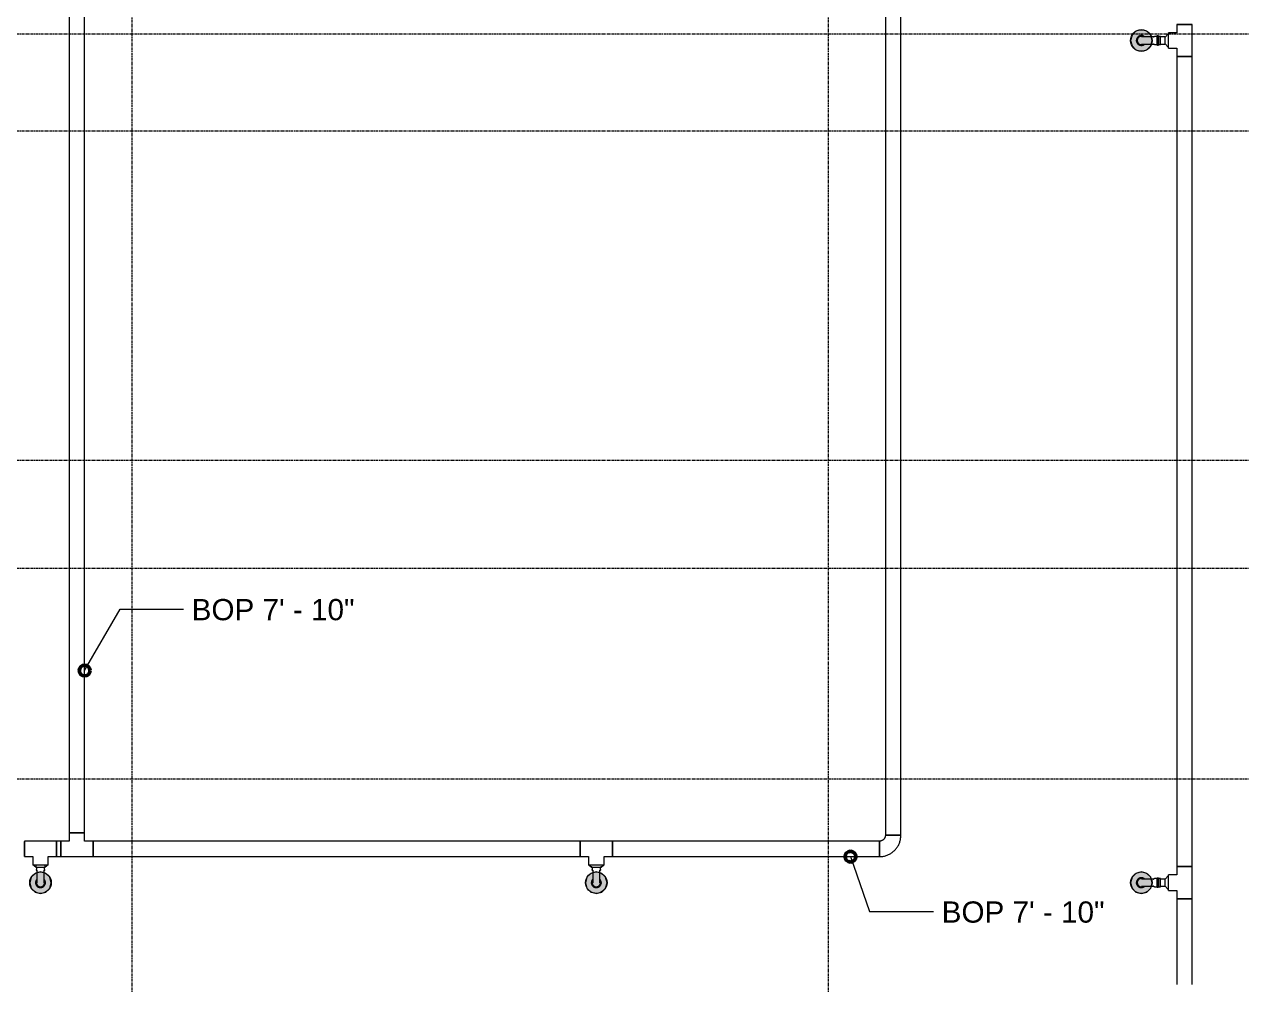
# Model space of a CAD drawing. Header units: inches. Extents: x -3679 to 241, y -496 to 1784.
# Drawn here: x -494 to -268.4, y 300.9 to 478.7 of the extents above; entities that cross this region are included whole.
import ezdxf

# ---------------------------------------------------------------- set-up
doc = ezdxf.new("R2010")
doc.units = ezdxf.units.IN
doc.header["$MEASUREMENT"] = 0
doc.linetypes.add('Grid Line', pattern=[0.875, 0.5, -0.125, 0.125, -0.125])
for name, color, linetype, lineweight in [('A-ANNO-NOTE', 250, 'Continuous', 9), ('G-ANNO-DIMS', 251, 'Continuous', 9), ('P-PIPE', 1, 'Continuous', 9), ('P-PIPE-CNTR', 1, 'Continuous', 9), ('S-GRID', 8, 'Continuous', 9)]:
    doc.layers.add(name, color=color, linetype=linetype, lineweight=lineweight)
doc.styles.add('Arial', font='arial.ttf', dxfattribs={"height": 3.934132})

# ---------------------------------------------------------------- blocks, each defined once
blk = doc.blocks.new('Elbow - Welded - Generic - Standard-1127339-SECOND LEVEL')
at = {"layer": 'P-PIPE'}
for p, q in [((-1.39, 2.52), (-1.25, 2.52)), ((-1.24, 2.52), (-1.02, 2.52)), ((-1.02, 2.52), (-0.72, 2.52)), ((-0.72, 2.52), (-0.37, 2.52)), ((-0.37, 2.52), (0.37, 2.52)), ((0.37, 2.52), (0.72, 2.52)), ((0.72, 2.52), (1.02, 2.52)), ((1.02, 2.52), (1.24, 2.52)), ((1.25, 2.52), (1.39, 2.52)), ((-2.52, 1.25), (-2.52, 1.39)), ((-2.52, 1.02), (-2.52, 1.24)), ((-2.52, 0.72), (-2.52, 1.02)), ((-2.52, 0.37), (-2.52, 0.72)), ((-2.52, -0.37), (-2.52, 0.37)), ((-2.52, -0.72), (-2.52, -0.37)), ((-2.52, -1.02), (-2.52, -0.72)), ((-2.52, -1.24), (-2.52, -1.02)), ((-2.52, -1.39), (-2.52, -1.25))]:
    blk.add_line(p, q, dxfattribs=at)
at = {"layer": 'P-PIPE', "flags": 128}
for points in [[(-2.52, -1.44), (-2.36, -1.43), (-2.2, -1.42), (-2.05, -1.41), (-1.89, -1.39), (-1.73, -1.36), (-1.58, -1.32), (-1.43, -1.28), (-1.28, -1.24), (-1.13, -1.18), (-0.98, -1.12), (-0.83, -1.06), (-0.69, -0.99), (-0.55, -0.91), (-0.42, -0.83), (-0.29, -0.75), (-0.16, -0.65), (-0.03, -0.56), (0.09, -0.45), (0.21, -0.35), (0.32, -0.24), (0.43, -0.12), (0.53, 0), (0.63, 0.12), (0.72, 0.25), (0.81, 0.38), (0.89, 0.52), (0.97, 0.65), (1.04, 0.8), (1.11, 0.94), (1.17, 1.09), (1.22, 1.23), (1.27, 1.39), (1.31, 1.54), (1.35, 1.69), (1.38, 1.85), (1.4, 2), (1.42, 2.16), (1.43, 2.32), (1.44, 2.48), (1.44, 2.52)], [(-1.44, 2.52), (-1.44, 2.48), (-1.44, 2.43), (-1.44, 2.39), (-1.45, 2.35), (-1.46, 2.3), (-1.47, 2.26), (-1.48, 2.22), (-1.49, 2.18), (-1.51, 2.14), (-1.52, 2.1), (-1.54, 2.06), (-1.56, 2.02), (-1.58, 1.98), (-1.6, 1.94), (-1.63, 1.91), (-1.65, 1.87), (-1.68, 1.84), (-1.71, 1.81), (-1.73, 1.77), (-1.77, 1.74), (-1.8, 1.71), (-1.83, 1.69), (-1.86, 1.66), (-1.9, 1.63), (-1.93, 1.61), (-1.97, 1.59), (-2.01, 1.56), (-2.05, 1.55), (-2.09, 1.53), (-2.13, 1.51), (-2.17, 1.5), (-2.21, 1.48), (-2.25, 1.47), (-2.29, 1.46), (-2.34, 1.45), (-2.38, 1.45), (-2.42, 1.44), (-2.46, 1.44), (-2.51, 1.44), (-2.52, 1.44)]]:
    blk.add_lwpolyline(points, dxfattribs=at)
blk = doc.blocks.new('Victaulic-VicPress316-Elbow 90-45deg Style P568_P571 - Standard-V2-SECOND LEVEL')
at = {"layer": 'P-PIPE'}
for p, q in [((-3203.7, 731.1), (-3203.7, 730.2)), ((-3202.39, 730.21), (-3202.39, 731.1)), ((-3203.81, 730.05), (-3203.81, 729.6)), ((-3203.05, 729.6), (-3203.81, 729.6)), ((-3203.81, 729.31), (-3203.81, 728.97)), ((-3203.05, 729.31), (-3203.81, 729.31)), ((-3203.81, 728.97), (-3203.05, 728.97)), ((-3202.28, 729.6), (-3203.05, 729.6)), ((-3202.28, 729.31), (-3203.05, 729.31)), ((-3203.05, 728.97), (-3202.28, 728.97)), ((-3202.28, 729.6), (-3202.28, 730.05)), ((-3202.28, 728.97), (-3202.28, 729.31))]:
    blk.add_line(p, q, dxfattribs=at)
at = {"layer": 'P-PIPE', "flags": 128}
for points in [[(-3203.05, 733.4), (-3203.08, 733.4), (-3203.12, 733.4), (-3203.16, 733.4), (-3203.19, 733.39), (-3203.23, 733.38), (-3203.26, 733.38), (-3203.3, 733.37), (-3203.33, 733.36), (-3203.37, 733.34), (-3203.4, 733.33), (-3203.43, 733.32), (-3203.47, 733.3), (-3203.5, 733.28), (-3203.53, 733.26), (-3203.56, 733.24), (-3203.59, 733.22), (-3203.62, 733.2), (-3203.65, 733.18), (-3203.67, 733.15), (-3203.7, 733.13), (-3203.73, 733.1), (-3203.75, 733.07), (-3203.77, 733.04), (-3203.79, 733.01), (-3203.81, 732.98), (-3203.83, 732.95), (-3203.85, 732.92), (-3203.87, 732.89), (-3203.88, 732.85), (-3203.9, 732.82), (-3203.91, 732.79), (-3203.92, 732.75), (-3203.93, 732.72), (-3203.94, 732.68), (-3203.94, 732.65), (-3203.95, 732.61), (-3203.95, 732.57), (-3203.96, 732.54), (-3203.96, 732.5), (-3203.96, 732.46), (-3203.96, 732.43), (-3203.95, 732.39), (-3203.95, 732.35), (-3203.94, 732.32), (-3203.93, 732.28), (-3203.93, 732.25), (-3203.91, 732.21), (-3203.9, 732.18), (-3203.89, 732.14), (-3203.88, 732.11), (-3203.86, 732.08), (-3203.84, 732.05), (-3203.82, 732.01), (-3203.8, 731.98), (-3203.78, 731.95), (-3203.76, 731.92), (-3203.74, 731.9), (-3203.71, 731.87)], [(-3203.05, 733.26), (-3203.08, 733.26), (-3203.11, 733.25), (-3203.14, 733.25), (-3203.17, 733.25), (-3203.2, 733.24), (-3203.23, 733.23), (-3203.26, 733.23), (-3203.29, 733.22), (-3203.32, 733.21), (-3203.34, 733.2), (-3203.37, 733.18), (-3203.4, 733.17), (-3203.43, 733.16), (-3203.45, 733.14), (-3203.48, 733.12), (-3203.5, 733.1), (-3203.53, 733.09), (-3203.55, 733.07), (-3203.57, 733.05), (-3203.6, 733.02), (-3203.62, 733), (-3203.64, 732.98), (-3203.66, 732.95), (-3203.67, 732.93), (-3203.69, 732.9), (-3203.71, 732.88), (-3203.72, 732.85), (-3203.74, 732.82), (-3203.75, 732.8), (-3203.76, 732.77), (-3203.77, 732.74), (-3203.78, 732.71), (-3203.79, 732.68), (-3203.8, 732.65), (-3203.8, 732.62), (-3203.81, 732.59), (-3203.81, 732.56), (-3203.81, 732.53), (-3203.81, 732.5), (-3203.81, 732.47), (-3203.81, 732.44), (-3203.81, 732.41), (-3203.8, 732.38), (-3203.8, 732.35), (-3203.79, 732.32), (-3203.78, 732.29), (-3203.78, 732.26), (-3203.77, 732.23), (-3203.76, 732.2), (-3203.74, 732.17), (-3203.73, 732.14), (-3203.72, 732.12), (-3203.7, 732.1)], [(-3202.39, 731.86), (-3202.37, 731.88), (-3202.34, 731.91), (-3202.32, 731.94), (-3202.3, 731.97), (-3202.28, 732), (-3202.26, 732.03), (-3202.24, 732.06), (-3202.23, 732.09), (-3202.21, 732.13), (-3202.2, 732.16), (-3202.18, 732.19), (-3202.17, 732.23), (-3202.16, 732.26), (-3202.15, 732.3), (-3202.15, 732.33), (-3202.14, 732.37), (-3202.14, 732.41), (-3202.14, 732.44), (-3202.13, 732.48), (-3202.13, 732.52), (-3202.14, 732.55), (-3202.14, 732.59), (-3202.14, 732.63), (-3202.15, 732.66), (-3202.16, 732.7), (-3202.17, 732.73), (-3202.18, 732.77), (-3202.19, 732.8), (-3202.2, 732.84), (-3202.22, 732.87), (-3202.23, 732.9), (-3202.25, 732.93), (-3202.27, 732.97), (-3202.29, 733), (-3202.31, 733.03), (-3202.33, 733.06), (-3202.35, 733.08), (-3202.38, 733.11), (-3202.4, 733.14), (-3202.43, 733.16), (-3202.46, 733.19), (-3202.49, 733.21), (-3202.51, 733.23), (-3202.55, 733.25), (-3202.58, 733.27), (-3202.61, 733.29), (-3202.64, 733.31), (-3202.67, 733.32), (-3202.71, 733.34), (-3202.74, 733.35), (-3202.78, 733.36), (-3202.81, 733.37), (-3202.85, 733.38), (-3202.88, 733.39), (-3202.92, 733.39), (-3202.95, 733.4), (-3202.99, 733.4), (-3203.03, 733.4), (-3203.05, 733.4)], [(-3202.39, 732.1), (-3202.37, 732.13), (-3202.36, 732.16), (-3202.34, 732.18), (-3202.33, 732.21), (-3202.32, 732.24), (-3202.31, 732.27), (-3202.3, 732.3), (-3202.3, 732.33), (-3202.29, 732.36), (-3202.29, 732.39), (-3202.28, 732.42), (-3202.28, 732.45), (-3202.28, 732.48), (-3202.28, 732.51), (-3202.28, 732.54), (-3202.28, 732.57), (-3202.29, 732.6), (-3202.29, 732.63), (-3202.3, 732.66), (-3202.31, 732.69), (-3202.32, 732.72), (-3202.33, 732.75), (-3202.34, 732.78), (-3202.35, 732.81), (-3202.36, 732.84), (-3202.38, 732.86), (-3202.39, 732.89), (-3202.41, 732.92), (-3202.43, 732.94), (-3202.44, 732.97), (-3202.46, 732.99), (-3202.48, 733.01), (-3202.51, 733.03), (-3202.53, 733.06), (-3202.55, 733.08), (-3202.58, 733.09), (-3202.6, 733.11), (-3202.62, 733.13), (-3202.65, 733.15), (-3202.68, 733.16), (-3202.7, 733.18), (-3202.73, 733.19), (-3202.76, 733.2), (-3202.79, 733.21), (-3202.82, 733.22), (-3202.85, 733.23), (-3202.88, 733.24), (-3202.91, 733.24), (-3202.94, 733.25), (-3202.97, 733.25), (-3203, 733.26), (-3203.03, 733.26), (-3203.05, 733.26)], [(-3203.7, 732.49), (-3203.7, 732.49), (-3203.7, 732.49), (-3203.7, 732.48), (-3203.7, 732.47), (-3203.7, 732.46), (-3203.7, 732.45), (-3203.7, 732.44), (-3203.7, 732.42), (-3203.7, 732.4), (-3203.7, 732.38), (-3203.7, 732.36), (-3203.7, 732.33), (-3203.7, 732.31), (-3203.7, 732.28), (-3203.7, 732.25), (-3203.7, 732.21), (-3203.7, 732.18), (-3203.7, 732.14), (-3203.7, 732.11), (-3203.7, 732.07), (-3203.7, 732.03), (-3203.7, 731.98), (-3203.7, 731.94), (-3203.7, 731.9), (-3203.7, 731.85), (-3203.7, 731.8), (-3203.7, 731.75), (-3203.7, 731.7), (-3203.7, 731.65), (-3203.7, 731.6), (-3203.7, 731.55), (-3203.7, 731.5), (-3203.7, 731.44), (-3203.7, 731.39), (-3203.7, 731.33), (-3203.7, 731.28), (-3203.7, 731.22), (-3203.7, 731.17), (-3203.7, 731.11), (-3203.7, 731.1)], [(-3202.39, 731.1), (-3202.39, 731.15), (-3202.39, 731.21), (-3202.39, 731.26), (-3202.39, 731.32), (-3202.39, 731.37), (-3202.39, 731.43), (-3202.39, 731.48), (-3202.39, 731.54), (-3202.39, 731.59), (-3202.39, 731.64), (-3202.39, 731.69), (-3202.39, 731.74), (-3202.39, 731.79), (-3202.39, 731.84), (-3202.39, 731.88), (-3202.39, 731.93), (-3202.39, 731.97), (-3202.39, 732.02), (-3202.39, 732.06), (-3202.39, 732.1), (-3202.39, 732.13), (-3202.39, 732.17), (-3202.39, 732.21), (-3202.39, 732.24), (-3202.39, 732.27), (-3202.39, 732.3), (-3202.39, 732.33), (-3202.39, 732.35), (-3202.39, 732.37), (-3202.39, 732.4), (-3202.39, 732.41), (-3202.39, 732.43), (-3202.39, 732.45), (-3202.39, 732.46), (-3202.39, 732.47), (-3202.39, 732.48), (-3202.39, 732.48), (-3202.39, 732.49), (-3202.39, 732.49), (-3202.39, 732.49)], [(-3203.81, 729.31), (-3203.82, 729.31), (-3203.82, 729.31), (-3203.83, 729.31), (-3203.84, 729.31), (-3203.84, 729.31), (-3203.85, 729.31), (-3203.85, 729.31), (-3203.86, 729.32), (-3203.86, 729.32), (-3203.87, 729.32), (-3203.87, 729.32), (-3203.88, 729.32), (-3203.88, 729.33), (-3203.89, 729.33), (-3203.89, 729.33), (-3203.9, 729.34), (-3203.9, 729.34), (-3203.91, 729.34), (-3203.91, 729.35), (-3203.92, 729.35), (-3203.92, 729.36), (-3203.92, 729.36), (-3203.93, 729.37), (-3203.93, 729.37), (-3203.93, 729.38), (-3203.94, 729.38), (-3203.94, 729.39), (-3203.94, 729.39), (-3203.95, 729.4), (-3203.95, 729.4), (-3203.95, 729.41), (-3203.95, 729.41), (-3203.95, 729.42), (-3203.95, 729.42), (-3203.96, 729.43), (-3203.96, 729.44), (-3203.96, 729.44), (-3203.96, 729.45), (-3203.96, 729.45), (-3203.96, 729.46), (-3203.96, 729.46), (-3203.96, 729.47), (-3203.96, 729.48), (-3203.96, 729.48), (-3203.95, 729.49), (-3203.95, 729.49), (-3203.95, 729.5), (-3203.95, 729.5), (-3203.95, 729.51), (-3203.94, 729.51), (-3203.94, 729.52), (-3203.94, 729.52), (-3203.94, 729.53), (-3203.93, 729.53), (-3203.93, 729.54), (-3203.93, 729.54), (-3203.92, 729.55), (-3203.92, 729.55), (-3203.92, 729.56), (-3203.91, 729.56), (-3203.91, 729.57), (-3203.9, 729.57), (-3203.9, 729.57), (-3203.89, 729.58), (-3203.89, 729.58), (-3203.88, 729.58), (-3203.88, 729.58), (-3203.87, 729.59), (-3203.87, 729.59), (-3203.86, 729.59), (-3203.86, 729.59), (-3203.85, 729.59), (-3203.84, 729.6), (-3203.84, 729.6), (-3203.83, 729.6), (-3203.83, 729.6), (-3203.82, 729.6), (-3203.82, 729.6), (-3203.81, 729.6)], [(-3203.81, 730.05), (-3203.81, 730.06), (-3203.81, 730.07), (-3203.81, 730.08), (-3203.81, 730.09), (-3203.81, 730.11), (-3203.8, 730.12), (-3203.8, 730.13), (-3203.8, 730.14), (-3203.8, 730.15), (-3203.79, 730.16), (-3203.79, 730.17), (-3203.78, 730.18), (-3203.78, 730.19), (-3203.77, 730.2), (-3203.76, 730.2), (-3203.76, 730.21), (-3203.75, 730.22), (-3203.74, 730.23), (-3203.74, 730.24), (-3203.73, 730.25), (-3203.72, 730.25), (-3203.71, 730.26), (-3203.71, 730.27), (-3203.7, 730.27)], [(-3203.05, 729.6), (-3203.08, 729.6), (-3203.11, 729.6), (-3203.14, 729.6), (-3203.17, 729.6), (-3203.2, 729.6), (-3203.23, 729.6), (-3203.26, 729.6), (-3203.29, 729.6), (-3203.32, 729.6), (-3203.34, 729.6), (-3203.37, 729.6), (-3203.4, 729.6), (-3203.43, 729.6), (-3203.45, 729.6), (-3203.48, 729.6), (-3203.5, 729.6), (-3203.53, 729.6), (-3203.55, 729.6), (-3203.57, 729.6), (-3203.6, 729.6), (-3203.62, 729.6), (-3203.64, 729.6), (-3203.66, 729.6), (-3203.67, 729.6), (-3203.69, 729.6), (-3203.71, 729.6), (-3203.72, 729.6), (-3203.74, 729.6), (-3203.75, 729.6), (-3203.76, 729.6), (-3203.77, 729.6), (-3203.78, 729.6), (-3203.79, 729.6), (-3203.8, 729.6), (-3203.8, 729.6), (-3203.81, 729.6), (-3203.81, 729.6), (-3203.81, 729.6), (-3203.81, 729.6), (-3203.81, 729.6)], [(-3203.81, 729.6), (-3203.81, 729.6), (-3203.81, 729.6), (-3203.81, 729.6), (-3203.8, 729.6), (-3203.8, 729.6), (-3203.79, 729.6), (-3203.78, 729.6), (-3203.77, 729.6)], [(-3203.77, 729.31), (-3203.78, 729.31), (-3203.79, 729.31), (-3203.8, 729.31), (-3203.8, 729.31), (-3203.81, 729.31), (-3203.81, 729.31), (-3203.81, 729.31), (-3203.81, 729.31), (-3203.81, 729.31)], [(-3203.81, 729.31), (-3203.81, 729.31), (-3203.81, 729.31), (-3203.81, 729.31), (-3203.8, 729.31), (-3203.8, 729.31), (-3203.79, 729.31), (-3203.78, 729.31), (-3203.77, 729.31), (-3203.76, 729.31), (-3203.75, 729.31), (-3203.74, 729.31), (-3203.73, 729.31), (-3203.71, 729.31), (-3203.7, 729.31), (-3203.68, 729.31), (-3203.66, 729.31), (-3203.64, 729.31), (-3203.62, 729.31), (-3203.6, 729.31), (-3203.58, 729.31), (-3203.56, 729.31), (-3203.53, 729.31), (-3203.51, 729.31), (-3203.49, 729.31), (-3203.46, 729.31), (-3203.43, 729.31), (-3203.41, 729.31), (-3203.38, 729.31), (-3203.35, 729.31), (-3203.32, 729.31), (-3203.29, 729.31), (-3203.27, 729.31), (-3203.24, 729.31), (-3203.21, 729.31), (-3203.18, 729.31), (-3203.15, 729.31), (-3203.12, 729.31), (-3203.08, 729.31), (-3203.05, 729.31), (-3203.05, 729.31)], [(-3202.28, 729.6), (-3202.28, 729.6), (-3202.28, 729.6), (-3202.29, 729.6), (-3202.29, 729.6), (-3202.29, 729.6), (-3202.3, 729.6), (-3202.31, 729.6), (-3202.32, 729.6), (-3202.33, 729.6), (-3202.34, 729.6), (-3202.35, 729.6), (-3202.37, 729.6), (-3202.38, 729.6), (-3202.4, 729.6), (-3202.41, 729.6), (-3202.43, 729.6), (-3202.45, 729.6), (-3202.47, 729.6), (-3202.49, 729.6), (-3202.51, 729.6), (-3202.53, 729.6), (-3202.56, 729.6), (-3202.58, 729.6), (-3202.61, 729.6), (-3202.63, 729.6), (-3202.66, 729.6), (-3202.68, 729.6), (-3202.71, 729.6), (-3202.74, 729.6), (-3202.77, 729.6), (-3202.8, 729.6), (-3202.83, 729.6), (-3202.86, 729.6), (-3202.89, 729.6), (-3202.92, 729.6), (-3202.95, 729.6), (-3202.98, 729.6), (-3203.01, 729.6), (-3203.04, 729.6), (-3203.05, 729.6)], [(-3203.05, 729.31), (-3203.02, 729.31), (-3202.98, 729.31), (-3202.95, 729.31), (-3202.92, 729.31), (-3202.89, 729.31), (-3202.86, 729.31), (-3202.83, 729.31), (-3202.8, 729.31), (-3202.78, 729.31), (-3202.75, 729.31), (-3202.72, 729.31), (-3202.69, 729.31), (-3202.67, 729.31), (-3202.64, 729.31), (-3202.61, 729.31), (-3202.59, 729.31), (-3202.56, 729.31), (-3202.54, 729.31), (-3202.52, 729.31), (-3202.5, 729.31), (-3202.48, 729.31), (-3202.46, 729.31), (-3202.44, 729.31), (-3202.42, 729.31), (-3202.4, 729.31), (-3202.39, 729.31), (-3202.37, 729.31), (-3202.36, 729.31), (-3202.34, 729.31), (-3202.33, 729.31), (-3202.32, 729.31), (-3202.31, 729.31), (-3202.3, 729.31), (-3202.3, 729.31), (-3202.29, 729.31), (-3202.29, 729.31), (-3202.28, 729.31), (-3202.28, 729.31), (-3202.28, 729.31), (-3202.28, 729.31)], [(-3202.39, 730.27), (-3202.38, 730.26), (-3202.37, 730.26), (-3202.36, 730.25), (-3202.36, 730.24), (-3202.35, 730.23), (-3202.34, 730.22), (-3202.33, 730.22), (-3202.33, 730.21), (-3202.32, 730.2), (-3202.32, 730.19), (-3202.31, 730.18), (-3202.31, 730.17), (-3202.3, 730.16), (-3202.3, 730.15), (-3202.29, 730.14), (-3202.29, 730.13), (-3202.29, 730.12), (-3202.29, 730.11), (-3202.28, 730.1), (-3202.28, 730.09), (-3202.28, 730.07), (-3202.28, 730.06), (-3202.28, 730.05), (-3202.28, 730.05)], [(-3202.32, 729.6), (-3202.31, 729.6), (-3202.3, 729.6), (-3202.3, 729.6), (-3202.29, 729.6), (-3202.29, 729.6), (-3202.28, 729.6), (-3202.28, 729.6), (-3202.28, 729.6), (-3202.28, 729.6)], [(-3202.28, 729.31), (-3202.28, 729.31), (-3202.28, 729.31), (-3202.29, 729.31), (-3202.29, 729.31), (-3202.29, 729.31), (-3202.3, 729.31), (-3202.31, 729.31), (-3202.32, 729.31)], [(-3202.28, 729.6), (-3202.27, 729.6), (-3202.27, 729.6), (-3202.26, 729.6), (-3202.26, 729.6), (-3202.25, 729.6), (-3202.24, 729.6), (-3202.24, 729.59), (-3202.23, 729.59), (-3202.23, 729.59), (-3202.22, 729.59), (-3202.22, 729.59), (-3202.21, 729.58), (-3202.21, 729.58), (-3202.2, 729.58), (-3202.2, 729.57), (-3202.19, 729.57), (-3202.19, 729.57), (-3202.18, 729.56), (-3202.18, 729.56), (-3202.18, 729.56), (-3202.17, 729.55), (-3202.17, 729.55), (-3202.16, 729.54), (-3202.16, 729.54), (-3202.16, 729.53), (-3202.15, 729.53), (-3202.15, 729.52), (-3202.15, 729.52), (-3202.15, 729.51), (-3202.14, 729.51), (-3202.14, 729.5), (-3202.14, 729.5), (-3202.14, 729.49), (-3202.14, 729.48), (-3202.14, 729.48), (-3202.14, 729.47), (-3202.13, 729.47), (-3202.13, 729.46), (-3202.13, 729.46), (-3202.13, 729.45), (-3202.13, 729.44), (-3202.13, 729.44), (-3202.14, 729.43), (-3202.14, 729.43), (-3202.14, 729.42), (-3202.14, 729.42), (-3202.14, 729.41), (-3202.14, 729.4), (-3202.14, 729.4), (-3202.15, 729.39), (-3202.15, 729.39), (-3202.15, 729.38), (-3202.16, 729.38), (-3202.16, 729.37), (-3202.16, 729.37), (-3202.17, 729.36), (-3202.17, 729.36), (-3202.17, 729.35), (-3202.18, 729.35), (-3202.18, 729.35), (-3202.19, 729.34), (-3202.19, 729.34), (-3202.19, 729.34), (-3202.2, 729.33), (-3202.2, 729.33), (-3202.21, 729.33), (-3202.21, 729.32), (-3202.22, 729.32), (-3202.23, 729.32), (-3202.23, 729.32), (-3202.24, 729.32), (-3202.24, 729.31), (-3202.25, 729.31), (-3202.25, 729.31), (-3202.26, 729.31), (-3202.26, 729.31), (-3202.27, 729.31), (-3202.28, 729.31), (-3202.28, 729.31)]]:
    blk.add_lwpolyline(points, dxfattribs=at)
blk = doc.blocks.new('Victaulic-VicPress316-Elbow 90-45deg Style P568_P571 - Standard-V6-SECOND LEVEL')
at = {"layer": 'P-PIPE'}
for p, q in [((-388.77, 322.6), (-388.77, 322.18)), ((-387.23, 322.92), (-387.22, 322.92)), ((-387.23, 322.18), (-387.23, 322.6)), ((-388.66, 322.03), (-388.66, 321.14)), ((-387.34, 321.14), (-387.34, 322.03))]:
    blk.add_line(p, q, dxfattribs=at)
at = {"layer": 'P-PIPE', "flags": 128}
for points in [[(-388.77, 322.63), (-388.77, 322.63), (-388.78, 322.63), (-388.78, 322.63), (-388.79, 322.64), (-388.8, 322.64), (-388.8, 322.64), (-388.81, 322.64), (-388.81, 322.64), (-388.82, 322.64), (-388.82, 322.64), (-388.83, 322.65), (-388.83, 322.65), (-388.84, 322.65), (-388.84, 322.66), (-388.85, 322.66), (-388.85, 322.66), (-388.86, 322.67), (-388.86, 322.67), (-388.87, 322.67), (-388.87, 322.68), (-388.87, 322.68), (-388.88, 322.69), (-388.88, 322.69), (-388.89, 322.7), (-388.89, 322.7), (-388.89, 322.71), (-388.89, 322.71), (-388.9, 322.72), (-388.9, 322.72), (-388.9, 322.73)], [(-388.78, 322.92), (-388.78, 322.92), (-388.77, 322.92)], [(-388.76, 322.92), (-388.76, 322.92), (-388.77, 322.92), (-388.77, 322.92), (-388.77, 322.92)], [(-388.77, 322.92), (-388.77, 322.92), (-388.76, 322.92), (-388.76, 322.92)], [(-388.75, 322.63), (-388.76, 322.63), (-388.76, 322.63), (-388.76, 322.63), (-388.77, 322.63), (-388.77, 322.63), (-388.77, 322.63)], [(-388.77, 322.63), (-388.77, 322.63), (-388.76, 322.63), (-388.76, 322.63), (-388.76, 322.63), (-388.75, 322.63), (-388.74, 322.63), (-388.74, 322.63), (-388.73, 322.63), (-388.72, 322.63), (-388.71, 322.63), (-388.69, 322.63), (-388.68, 322.63), (-388.67, 322.63), (-388.65, 322.63), (-388.63, 322.63), (-388.61, 322.63), (-388.6, 322.63), (-388.58, 322.63), (-388.56, 322.63), (-388.53, 322.63), (-388.51, 322.63), (-388.49, 322.63), (-388.46, 322.63), (-388.44, 322.63), (-388.41, 322.63), (-388.39, 322.63), (-388.36, 322.63), (-388.33, 322.63), (-388.31, 322.63), (-388.28, 322.63), (-388.25, 322.63), (-388.22, 322.63), (-388.19, 322.63), (-388.16, 322.63), (-388.13, 322.63), (-388.1, 322.63), (-388.07, 322.63), (-388.04, 322.63), (-388.02, 322.63)], [(-387.97, 322.63), (-387.94, 322.63), (-387.91, 322.63), (-387.88, 322.63), (-387.85, 322.63), (-387.82, 322.63), (-387.79, 322.63), (-387.76, 322.63), (-387.73, 322.63), (-387.7, 322.63), (-387.67, 322.63), (-387.65, 322.63), (-387.62, 322.63), (-387.59, 322.63), (-387.57, 322.63), (-387.54, 322.63), (-387.52, 322.63), (-387.49, 322.63), (-387.47, 322.63), (-387.45, 322.63), (-387.43, 322.63), (-387.41, 322.63), (-387.39, 322.63), (-387.37, 322.63), (-387.36, 322.63), (-387.34, 322.63), (-387.32, 322.63), (-387.31, 322.63), (-387.3, 322.63), (-387.29, 322.63), (-387.28, 322.63), (-387.27, 322.63), (-387.26, 322.63), (-387.25, 322.63), (-387.24, 322.63), (-387.24, 322.63), (-387.24, 322.63), (-387.23, 322.63), (-387.23, 322.63), (-387.23, 322.63)], [(-387.23, 322.63), (-387.23, 322.63), (-387.24, 322.63), (-387.24, 322.63), (-387.24, 322.63), (-387.25, 322.63)], [(-387.24, 322.92), (-387.24, 322.92), (-387.23, 322.92), (-387.23, 322.92), (-387.23, 322.92)], [(-387.23, 322.92), (-387.23, 322.92), (-387.24, 322.92), (-387.24, 322.92), (-387.24, 322.92)], [(-387.1, 322.72), (-387.1, 322.72), (-387.1, 322.71), (-387.11, 322.71), (-387.11, 322.7), (-387.11, 322.7), (-387.12, 322.69), (-387.12, 322.69), (-387.12, 322.68), (-387.13, 322.68), (-387.13, 322.68), (-387.14, 322.67), (-387.14, 322.67), (-387.14, 322.66), (-387.15, 322.66), (-387.15, 322.66), (-387.16, 322.65), (-387.16, 322.65), (-387.17, 322.65), (-387.17, 322.65), (-387.18, 322.64), (-387.18, 322.64), (-387.19, 322.64), (-387.2, 322.64), (-387.2, 322.64), (-387.21, 322.64), (-387.21, 322.63), (-387.22, 322.63), (-387.22, 322.63), (-387.23, 322.63), (-387.23, 322.63)], [(-388.66, 320.37), (-388.68, 320.35), (-388.7, 320.32), (-388.73, 320.3), (-388.75, 320.27), (-388.77, 320.24), (-388.79, 320.2), (-388.8, 320.17), (-388.82, 320.14), (-388.84, 320.11), (-388.85, 320.07), (-388.86, 320.04), (-388.87, 320), (-388.88, 319.97), (-388.89, 319.93), (-388.9, 319.9), (-388.9, 319.86), (-388.91, 319.83), (-388.91, 319.79), (-388.91, 319.75), (-388.91, 319.72), (-388.91, 319.68), (-388.91, 319.64), (-388.9, 319.61), (-388.9, 319.57), (-388.89, 319.54), (-388.88, 319.5), (-388.87, 319.47), (-388.86, 319.43), (-388.84, 319.4), (-388.83, 319.36), (-388.81, 319.33), (-388.8, 319.3), (-388.78, 319.27), (-388.76, 319.24), (-388.74, 319.21), (-388.72, 319.18), (-388.69, 319.15), (-388.67, 319.12), (-388.64, 319.1), (-388.62, 319.07), (-388.59, 319.05), (-388.56, 319.02), (-388.53, 319), (-388.5, 318.98), (-388.47, 318.96), (-388.44, 318.94), (-388.41, 318.93), (-388.37, 318.91), (-388.34, 318.9), (-388.31, 318.88), (-388.27, 318.87), (-388.24, 318.86), (-388.2, 318.85), (-388.16, 318.85), (-388.13, 318.84), (-388.09, 318.84), (-388.06, 318.83), (-388.02, 318.83), (-388, 318.83)], [(-388.66, 321.96), (-388.67, 321.97), (-388.67, 321.98), (-388.68, 321.98), (-388.69, 321.99), (-388.7, 322), (-388.7, 322.01), (-388.71, 322.02), (-388.72, 322.03), (-388.72, 322.04), (-388.73, 322.04), (-388.73, 322.05), (-388.74, 322.06), (-388.74, 322.07), (-388.75, 322.08), (-388.75, 322.09), (-388.76, 322.1), (-388.76, 322.12), (-388.76, 322.13), (-388.76, 322.14), (-388.76, 322.15), (-388.77, 322.16), (-388.77, 322.17), (-388.77, 322.18), (-388.77, 322.18)], [(-388.66, 321.14), (-388.66, 321.08), (-388.66, 321.02), (-388.66, 320.97), (-388.66, 320.91), (-388.66, 320.86), (-388.66, 320.8), (-388.66, 320.75), (-388.66, 320.7), (-388.66, 320.65), (-388.66, 320.59), (-388.66, 320.54), (-388.66, 320.49), (-388.66, 320.44), (-388.66, 320.4), (-388.66, 320.35), (-388.66, 320.3), (-388.66, 320.26), (-388.66, 320.22), (-388.66, 320.18), (-388.66, 320.14), (-388.66, 320.1), (-388.66, 320.06), (-388.66, 320.03), (-388.66, 319.99), (-388.66, 319.96), (-388.66, 319.93), (-388.66, 319.91), (-388.66, 319.88), (-388.66, 319.86), (-388.66, 319.84), (-388.66, 319.82), (-388.66, 319.8), (-388.66, 319.79), (-388.66, 319.77), (-388.66, 319.76), (-388.66, 319.75), (-388.66, 319.75), (-388.66, 319.74), (-388.66, 319.74), (-388.66, 319.74)], [(-388, 318.83), (-387.96, 318.83), (-387.93, 318.83), (-387.89, 318.84), (-387.85, 318.84), (-387.82, 318.85), (-387.78, 318.86), (-387.75, 318.87), (-387.71, 318.88), (-387.68, 318.89), (-387.64, 318.9), (-387.61, 318.92), (-387.58, 318.93), (-387.55, 318.95), (-387.52, 318.97), (-387.49, 318.99), (-387.46, 319.01), (-387.43, 319.03), (-387.4, 319.06), (-387.37, 319.08), (-387.35, 319.11), (-387.32, 319.13), (-387.3, 319.16), (-387.27, 319.19), (-387.25, 319.22), (-387.23, 319.25), (-387.21, 319.28), (-387.2, 319.31), (-387.18, 319.35), (-387.16, 319.38), (-387.15, 319.41), (-387.14, 319.45), (-387.13, 319.48), (-387.12, 319.52), (-387.11, 319.55), (-387.1, 319.59), (-387.1, 319.62), (-387.09, 319.66), (-387.09, 319.7), (-387.09, 319.73), (-387.09, 319.77), (-387.09, 319.81), (-387.09, 319.84), (-387.1, 319.88), (-387.1, 319.91), (-387.11, 319.95), (-387.12, 319.99), (-387.13, 320.02), (-387.14, 320.05), (-387.16, 320.09), (-387.17, 320.12), (-387.19, 320.16), (-387.2, 320.19), (-387.22, 320.22), (-387.24, 320.25), (-387.26, 320.28), (-387.28, 320.31), (-387.31, 320.34), (-387.33, 320.36)], [(-387.23, 322.18), (-387.23, 322.17), (-387.23, 322.16), (-387.24, 322.15), (-387.24, 322.14), (-387.24, 322.13), (-387.24, 322.12), (-387.24, 322.11), (-387.25, 322.1), (-387.25, 322.09), (-387.26, 322.08), (-387.26, 322.07), (-387.26, 322.06), (-387.27, 322.05), (-387.28, 322.04), (-387.28, 322.03), (-387.29, 322.02), (-387.29, 322.01), (-387.3, 322), (-387.31, 321.99), (-387.32, 321.99), (-387.32, 321.98), (-387.33, 321.97), (-387.34, 321.97), (-387.34, 321.96)], [(-387.34, 319.74), (-387.34, 319.74), (-387.34, 319.75), (-387.34, 319.75), (-387.34, 319.76), (-387.34, 319.77), (-387.34, 319.78), (-387.34, 319.8), (-387.34, 319.81), (-387.34, 319.83), (-387.34, 319.85), (-387.34, 319.88), (-387.34, 319.9), (-387.34, 319.93), (-387.34, 319.96), (-387.34, 319.99), (-387.34, 320.02), (-387.34, 320.05), (-387.34, 320.09), (-387.34, 320.13), (-387.34, 320.17), (-387.34, 320.21), (-387.34, 320.25), (-387.34, 320.29), (-387.34, 320.34), (-387.34, 320.38), (-387.34, 320.43), (-387.34, 320.48), (-387.34, 320.53), (-387.34, 320.58), (-387.34, 320.63), (-387.34, 320.68), (-387.34, 320.74), (-387.34, 320.79), (-387.34, 320.84), (-387.34, 320.9), (-387.34, 320.95), (-387.34, 321.01), (-387.34, 321.07), (-387.34, 321.12), (-387.34, 321.14)], [(-388.66, 320.13), (-388.68, 320.1), (-388.69, 320.08), (-388.7, 320.05), (-388.71, 320.02), (-388.72, 319.99), (-388.73, 319.96), (-388.74, 319.93), (-388.75, 319.9), (-388.76, 319.87), (-388.76, 319.84), (-388.76, 319.81), (-388.77, 319.78), (-388.77, 319.75), (-388.77, 319.72), (-388.76, 319.69), (-388.76, 319.66), (-388.76, 319.63), (-388.75, 319.6), (-388.75, 319.57), (-388.74, 319.54), (-388.73, 319.51), (-388.72, 319.48), (-388.71, 319.45), (-388.7, 319.42), (-388.68, 319.4), (-388.67, 319.37), (-388.65, 319.34), (-388.64, 319.32), (-388.62, 319.29), (-388.6, 319.27), (-388.58, 319.24), (-388.56, 319.22), (-388.54, 319.2), (-388.52, 319.18), (-388.49, 319.16), (-388.47, 319.14), (-388.45, 319.12), (-388.42, 319.1), (-388.4, 319.09), (-388.37, 319.07), (-388.34, 319.06), (-388.31, 319.04), (-388.29, 319.03), (-388.26, 319.02), (-388.23, 319.01), (-388.2, 319), (-388.17, 319), (-388.14, 318.99), (-388.11, 318.98), (-388.08, 318.98), (-388.05, 318.98), (-388.02, 318.98), (-388, 318.98)], [(-388, 318.98), (-387.97, 318.98), (-387.94, 318.98), (-387.91, 318.98), (-387.88, 318.99), (-387.85, 318.99), (-387.82, 319), (-387.79, 319.01), (-387.76, 319.02), (-387.73, 319.03), (-387.7, 319.04), (-387.67, 319.05), (-387.65, 319.06), (-387.62, 319.08), (-387.59, 319.09), (-387.57, 319.11), (-387.54, 319.13), (-387.52, 319.15), (-387.49, 319.17), (-387.47, 319.19), (-387.45, 319.21), (-387.43, 319.23), (-387.41, 319.25), (-387.39, 319.28), (-387.37, 319.3), (-387.36, 319.33), (-387.34, 319.35), (-387.32, 319.38), (-387.31, 319.41), (-387.3, 319.44), (-387.29, 319.47), (-387.28, 319.49), (-387.27, 319.52), (-387.26, 319.55), (-387.25, 319.58), (-387.24, 319.61), (-387.24, 319.64), (-387.24, 319.67), (-387.23, 319.7), (-387.23, 319.73), (-387.23, 319.77), (-387.24, 319.8), (-387.24, 319.83), (-387.24, 319.86), (-387.25, 319.89), (-387.25, 319.92), (-387.26, 319.95), (-387.27, 319.98), (-387.28, 320.01), (-387.29, 320.03), (-387.3, 320.06), (-387.32, 320.09), (-387.33, 320.12), (-387.34, 320.14)]]:
    blk.add_lwpolyline(points, dxfattribs=at)

msp = doc.modelspace()

# ---------------------------------------------------------------- hatches: boundary and pattern name
at = {"layer": 'A-ANNO-NOTE'}
for points in [[(-287, 473.74), (-286, 474.01), (-285.27, 474.74), (-285, 475.74), (-285.27, 476.74), (-286, 477.47), (-287, 477.74), (-288, 477.47), (-288.73, 476.74), (-289, 475.74), (-288.73, 474.74), (-288, 474.01), (-287.29, 473.82)], [(-490.99, 317.74), (-489.99, 318.01), (-489.26, 318.74), (-488.99, 319.74), (-489.26, 320.74), (-489.99, 321.47), (-490.99, 321.74), (-491.99, 321.47), (-492.72, 320.74), (-492.99, 319.74), (-492.72, 318.74), (-491.99, 318.01)], [(-388, 317.74), (-387, 318.01), (-386.27, 318.74), (-386, 319.74), (-386.27, 320.74), (-387, 321.47), (-388, 321.74), (-389, 321.47), (-389.73, 320.74), (-390, 319.74), (-389.73, 318.74), (-389, 318.01), (-388.33, 317.83)], [(-287, 317.74), (-286, 318.01), (-285.27, 318.74), (-285, 319.74), (-285.27, 320.74), (-286, 321.47), (-287, 321.74), (-288, 321.47), (-288.73, 320.74), (-289, 319.74), (-288.73, 318.74), (-288, 318.01), (-287.29, 317.82)]]:
    msp.add_hatch(color=256, dxfattribs=at).paths.add_polyline_path(points, flags=0)
h = msp.add_hatch(color=256, dxfattribs=at)
edge = h.paths.add_edge_path(flags=0)
edge.add_arc((-287, 475.74), 2, 0, 360)
h = msp.add_hatch(color=256, dxfattribs=at)
edge = h.paths.add_edge_path(flags=0)
edge.add_arc((-490.99, 319.74), 2, 0, 360)
h = msp.add_hatch(color=256, dxfattribs=at)
edge = h.paths.add_edge_path(flags=0)
edge.add_arc((-388, 319.74), 2, 0, 360)
h = msp.add_hatch(color=256, dxfattribs=at)
edge = h.paths.add_edge_path(flags=0)
edge.add_arc((-287, 319.74), 2, 0, 360)

# ---------------------------------------------------------------- linework, layer by layer
for p, q in [((-288.73, 476.74), (-289, 475.74)), ((-288, 477.47), (-288.73, 476.74)), ((-287, 477.74), (-288, 477.47)), ((-286, 477.47), (-287, 477.74)), ((-285.27, 476.74), (-286, 477.47)), ((-285, 475.74), (-285.27, 476.74)), ((-289, 475.74), (-288.73, 474.74)), ((-288.73, 474.74), (-288, 474.01)), ((-288, 474.01), (-287.29, 473.82)), ((-287.29, 473.82), (-287, 473.74)), ((-287, 473.74), (-286, 474.01)), ((-286, 474.01), (-285.27, 474.74)), ((-285.27, 474.74), (-285, 475.74)), ((-492.72, 320.74), (-492.99, 319.74)), ((-491.99, 321.47), (-492.72, 320.74)), ((-490.99, 321.74), (-491.99, 321.47)), ((-489.99, 321.47), (-490.99, 321.74)), ((-489.26, 320.74), (-489.99, 321.47)), ((-488.99, 319.74), (-489.26, 320.74)), ((-389.73, 320.74), (-390, 319.74)), ((-389, 321.47), (-389.73, 320.74)), ((-388, 321.74), (-389, 321.47)), ((-387, 321.47), (-388, 321.74)), ((-386.27, 320.74), (-387, 321.47)), ((-386, 319.74), (-386.27, 320.74)), ((-288.73, 320.74), (-289, 319.74)), ((-288, 321.47), (-288.73, 320.74)), ((-287, 321.74), (-288, 321.47)), ((-286, 321.47), (-287, 321.74)), ((-285.27, 320.74), (-286, 321.47)), ((-285, 319.74), (-285.27, 320.74)), ((-492.99, 319.74), (-492.72, 318.74)), ((-492.72, 318.74), (-491.99, 318.01)), ((-489.99, 318.01), (-489.26, 318.74)), ((-489.26, 318.74), (-488.99, 319.74)), ((-390, 319.74), (-389.73, 318.74)), ((-389.73, 318.74), (-389, 318.01)), ((-387, 318.01), (-386.27, 318.74)), ((-386.27, 318.74), (-386, 319.74)), ((-289, 319.74), (-288.73, 318.74)), ((-288.73, 318.74), (-288, 318.01)), ((-286, 318.01), (-285.27, 318.74)), ((-285.27, 318.74), (-285, 319.74)), ((-491.99, 318.01), (-490.99, 317.74)), ((-490.99, 317.74), (-489.99, 318.01)), ((-389, 318.01), (-388.33, 317.83)), ((-388.33, 317.83), (-388, 317.74)), ((-388, 317.74), (-387, 318.01)), ((-288, 318.01), (-287.29, 317.82)), ((-287.29, 317.82), (-287, 317.74)), ((-287, 317.74), (-286, 318.01))]:
    msp.add_line(p, q, dxfattribs=at)
for centre in [(-287, 475.74), (-490.99, 319.74), (-388, 319.74), (-287, 319.74)]:
    msp.add_circle(centre, 2, dxfattribs=at)
at = {"layer": 'G-ANNO-DIMS'}
for p, q in [((-482.81, 359.03), (-476.23, 370.43)), ((-476.23, 370.43), (-464.48, 370.43)), ((-340.9, 324.56), (-337.36, 314.4)), ((-337.36, 314.4), (-325.5, 314.4))]:
    msp.add_line(p, q, dxfattribs=at)
at = {"layer": 'G-ANNO-DIMS', "lineweight": 50}
for centre in [(-482.81, 359.03), (-340.9, 324.56)]:
    msp.add_circle(centre, 1, dxfattribs=at)
at = {"layer": 'P-PIPE'}
for p, q in [((-485.68, 583.66), (-485.68, 328.99)), ((-482.81, 328.99), (-482.81, 583.66)), ((-334.44, 554.18), (-334.44, 328.52)), ((-331.56, 328.52), (-331.56, 554.18)), ((-280.44, 478.73), (-280.44, 477.18)), ((-279.72, 478.73), (-280.44, 478.73)), ((-280.39, 478.73), (-280.25, 478.73)), ((-280.24, 478.73), (-280.02, 478.73)), ((-280.02, 478.73), (-279.72, 478.73)), ((-279.72, 478.73), (-279.37, 478.73)), ((-277.56, 478.73), (-279.72, 478.73)), ((-279.37, 478.73), (-278.63, 478.73)), ((-278.63, 478.73), (-278.28, 478.73)), ((-278.28, 478.73), (-277.98, 478.73)), ((-277.98, 478.73), (-277.76, 478.73)), ((-277.75, 478.73), (-277.61, 478.73)), ((-277.56, 472.75), (-277.56, 478.73)), ((-282.65, 476.4), (-283.48, 476.4)), ((-281.99, 477.06), (-282.65, 476.31)), ((-282.65, 476.4), (-282.65, 475.09)), ((-280.44, 477.18), (-281.99, 477.18)), ((-281.99, 474.31), (-281.99, 477.18)), ((-283.48, 475.09), (-282.65, 475.09)), ((-282.65, 475.18), (-281.99, 474.43)), ((-281.99, 474.31), (-280.44, 474.31)), ((-280.44, 474.31), (-280.44, 472.75)), ((-280.44, 472.75), (-280.44, 322.73)), ((-280.44, 472.75), (-279.72, 472.75)), ((-280.25, 472.75), (-280.39, 472.75)), ((-280.02, 472.75), (-280.24, 472.75)), ((-279.72, 472.75), (-280.02, 472.75)), ((-279.72, 472.75), (-277.56, 472.75)), ((-279.37, 472.75), (-279.72, 472.75)), ((-278.63, 472.75), (-279.37, 472.75)), ((-278.28, 472.75), (-278.63, 472.75)), ((-277.98, 472.75), (-278.28, 472.75)), ((-277.76, 472.75), (-277.98, 472.75)), ((-277.61, 472.75), (-277.75, 472.75)), ((-277.56, 322.73), (-277.56, 472.75)), ((-488, 327.44), (-493.98, 327.44)), ((-493.98, 327.44), (-493.98, 325.28)), ((-493.98, 327.25), (-493.98, 327.39)), ((-493.98, 327.02), (-493.98, 327.24)), ((-487.24, 327.44), (-488, 327.44)), ((-488, 325.28), (-488, 327.44)), ((-488, 327.39), (-488, 327.25)), ((-488, 327.24), (-488, 327.02)), ((-485.68, 327.44), (-487.24, 327.44)), ((-487.24, 327.44), (-487.24, 326.72)), ((-487.24, 327.25), (-487.24, 327.39)), ((-487.24, 327.02), (-487.24, 327.24)), ((-482.81, 328.99), (-485.68, 328.99)), ((-485.68, 328.99), (-485.68, 327.44)), ((-485.63, 328.99), (-485.49, 328.99)), ((-485.49, 328.99), (-485.26, 328.99)), ((-485.26, 328.99), (-484.96, 328.99)), ((-484.96, 328.99), (-484.62, 328.99)), ((-484.62, 328.99), (-483.87, 328.99)), ((-483.87, 328.99), (-483.53, 328.99)), ((-483.53, 328.99), (-483.23, 328.99)), ((-483.23, 328.99), (-483, 328.99)), ((-483, 328.99), (-482.86, 328.99)), ((-482.81, 327.44), (-482.81, 328.99)), ((-481.25, 327.44), (-482.81, 327.44)), ((-390.99, 327.44), (-481.25, 327.44)), ((-481.25, 326.72), (-481.25, 327.44)), ((-481.25, 327.39), (-481.25, 327.25)), ((-481.25, 327.24), (-481.25, 327.02)), ((-385.01, 327.44), (-390.99, 327.44)), ((-390.99, 327.44), (-390.99, 325.28)), ((-390.99, 327.25), (-390.99, 327.39)), ((-390.99, 327.02), (-390.99, 327.24)), ((-335.52, 327.44), (-385.01, 327.44)), ((-385.01, 325.28), (-385.01, 327.44)), ((-385.01, 327.39), (-385.01, 327.25)), ((-385.01, 327.24), (-385.01, 327.02)), ((-335.52, 327.44), (-335.52, 327.39)), ((-335.52, 327.39), (-335.52, 324.56)), ((-334.39, 328.52), (-334.44, 328.52)), ((-331.56, 328.52), (-334.39, 328.52)), ((-493.98, 326.72), (-493.98, 327.02)), ((-493.98, 326.37), (-493.98, 326.72)), ((-493.98, 325.63), (-493.98, 326.37)), ((-493.98, 325.28), (-493.98, 325.63)), ((-493.98, 324.98), (-493.98, 325.28)), ((-493.98, 325.28), (-493.98, 324.56)), ((-493.98, 324.76), (-493.98, 324.98)), ((-488, 327.02), (-488, 326.72)), ((-488, 326.72), (-488, 326.37)), ((-488, 326.37), (-488, 325.63)), ((-488, 325.63), (-488, 325.28)), ((-488, 325.28), (-488, 324.98)), ((-488, 324.56), (-488, 325.28)), ((-488, 324.98), (-488, 324.76)), ((-487.24, 326.72), (-487.24, 327.02)), ((-487.24, 326.37), (-487.24, 326.72)), ((-487.24, 326.72), (-487.24, 324.56)), ((-487.24, 325.63), (-487.24, 326.37)), ((-487.24, 325.28), (-487.24, 325.63)), ((-487.24, 324.98), (-487.24, 325.28)), ((-487.24, 324.76), (-487.24, 324.98)), ((-481.25, 327.02), (-481.25, 326.72)), ((-481.25, 324.56), (-481.25, 326.72)), ((-481.25, 326.72), (-481.25, 326.37)), ((-481.25, 326.37), (-481.25, 325.63)), ((-481.25, 325.63), (-481.25, 325.28)), ((-481.25, 325.28), (-481.25, 324.98)), ((-481.25, 324.98), (-481.25, 324.76)), ((-390.99, 326.72), (-390.99, 327.02)), ((-390.99, 326.37), (-390.99, 326.72)), ((-390.99, 325.63), (-390.99, 326.37)), ((-390.99, 325.28), (-390.99, 325.63)), ((-390.99, 324.98), (-390.99, 325.28)), ((-390.99, 325.28), (-390.99, 324.56)), ((-390.99, 324.76), (-390.99, 324.98)), ((-385.01, 327.02), (-385.01, 326.72)), ((-385.01, 326.72), (-385.01, 326.37)), ((-385.01, 326.37), (-385.01, 325.63)), ((-385.01, 325.63), (-385.01, 325.28)), ((-385.01, 324.56), (-385.01, 325.28)), ((-385.01, 325.28), (-385.01, 324.98)), ((-385.01, 324.98), (-385.01, 324.76)), ((-493.98, 324.61), (-493.98, 324.75)), ((-493.98, 324.56), (-492.43, 324.56)), ((-492.43, 324.56), (-492.43, 323.01)), ((-489.56, 323.01), (-492.43, 323.01)), ((-492.3, 323.01), (-491.64, 322.43)), ((-490.34, 322.43), (-489.68, 323.01)), ((-489.56, 324.56), (-488, 324.56)), ((-489.56, 323.01), (-489.56, 324.56)), ((-488, 324.75), (-488, 324.61)), ((-488, 324.56), (-487.24, 324.56)), ((-487.24, 324.61), (-487.24, 324.75)), ((-487.24, 324.56), (-481.25, 324.56)), ((-481.25, 324.75), (-481.25, 324.61)), ((-481.25, 324.56), (-390.99, 324.56)), ((-390.99, 324.61), (-390.99, 324.75)), ((-390.99, 324.56), (-389.44, 324.56)), ((-389.44, 324.56), (-389.44, 323.01)), ((-386.56, 323.01), (-389.44, 323.01)), ((-389.31, 323.01), (-388.65, 322.43)), ((-387.35, 322.43), (-386.69, 323.01)), ((-386.56, 324.56), (-385.01, 324.56)), ((-386.56, 323.01), (-386.56, 324.56)), ((-385.01, 324.75), (-385.01, 324.61)), ((-385.01, 324.56), (-335.52, 324.56)), ((-280.44, 322.73), (-280.44, 321.18)), ((-279.72, 322.73), (-280.44, 322.73)), ((-280.39, 322.73), (-280.25, 322.73)), ((-280.24, 322.73), (-280.02, 322.73)), ((-280.02, 322.73), (-279.72, 322.73)), ((-279.72, 322.73), (-279.37, 322.73)), ((-277.56, 322.73), (-279.72, 322.73)), ((-279.37, 322.73), (-278.63, 322.73)), ((-278.63, 322.73), (-278.28, 322.73)), ((-278.28, 322.73), (-277.98, 322.73)), ((-277.98, 322.73), (-277.76, 322.73)), ((-277.75, 322.73), (-277.61, 322.73)), ((-277.56, 316.75), (-277.56, 322.73)), ((-282.65, 320.4), (-283.48, 320.4)), ((-281.99, 321.06), (-282.65, 320.31)), ((-282.65, 320.4), (-282.65, 319.09)), ((-280.44, 321.18), (-281.99, 321.18)), ((-281.99, 318.31), (-281.99, 321.18)), ((-283.48, 319.09), (-282.65, 319.09)), ((-282.65, 319.18), (-281.99, 318.43)), ((-281.99, 318.31), (-280.44, 318.31)), ((-280.44, 318.31), (-280.44, 316.75)), ((-280.44, 316.75), (-280.44, 300.85)), ((-280.44, 316.75), (-279.72, 316.75)), ((-280.25, 316.75), (-280.39, 316.75)), ((-280.02, 316.75), (-280.24, 316.75)), ((-279.72, 316.75), (-280.02, 316.75)), ((-279.72, 316.75), (-277.56, 316.75)), ((-279.37, 316.75), (-279.72, 316.75)), ((-278.63, 316.75), (-279.37, 316.75)), ((-278.28, 316.75), (-278.63, 316.75)), ((-277.98, 316.75), (-278.28, 316.75)), ((-277.76, 316.75), (-277.98, 316.75)), ((-277.61, 316.75), (-277.75, 316.75)), ((-277.56, 300.85), (-277.56, 316.75))]:
    msp.add_line(p, q, dxfattribs=at)
at = {"layer": 'P-PIPE-CNTR'}
for p, q in [((-287, 476.48), (-287, 476.74)), ((-288, 475.74), (-287.74, 475.74)), ((-287, 474.74), (-287, 475.01)), ((-287, 320.48), (-287, 320.74)), ((-491.99, 319.74), (-491.73, 319.74)), ((-490.99, 318.74), (-490.99, 319.01)), ((-490.26, 319.74), (-489.99, 319.74)), ((-389, 319.74), (-388.74, 319.74)), ((-388, 318.74), (-388, 319.01)), ((-387.26, 319.74), (-387, 319.74)), ((-288, 319.74), (-287.74, 319.74)), ((-287, 318.74), (-287, 319.01))]:
    msp.add_line(p, q, dxfattribs=at)
at = {"layer": 'S-GRID', "linetype": 'Grid Line'}
for p, q in [((-474, -484.26), (-474, 1771.74)), ((-345, -484.26), (-345, 1771.74)), ((-3666.39, 477), (228, 477)), ((-3666.39, 459), (228, 459)), ((-3666.39, 398), (228, 398)), ((-3666.39, 378), (228, 378)), ((-3666.39, 339), (226, 339))]:
    msp.add_line(p, q, dxfattribs=at)

# ---------------------------------------------------------------- block references
at = {"layer": 'P-PIPE', "rotation": 90}
for p in [(445.49, 3678.79), (445.49, 3522.79)]:
    msp.add_blockref('Victaulic-VicPress316-Elbow 90-45deg Style P568_P571 - Standard-V2-SECOND LEVEL', p, dxfattribs=at)
at = {"layer": 'P-PIPE'}
for name, p in [('Elbow - Welded - Generic - Standard-1127339-SECOND LEVEL', (-333, 326)), ('Victaulic-VicPress316-Elbow 90-45deg Style P568_P571 - Standard-V6-SECOND LEVEL', (-102.99, 0)), ('Victaulic-VicPress316-Elbow 90-45deg Style P568_P571 - Standard-V6-SECOND LEVEL', (0, 0))]:
    msp.add_blockref(name, p, dxfattribs=at)

# ---------------------------------------------------------------- texts
at = {"layer": 'G-ANNO-DIMS', "char_height": 3.9341, "width": 35.952, "attachment_point": 1, "line_spacing_factor": 0.938532, "style": 'Arial'}
for insert in [(-462.98, 372.29), (-324, 316.27)]:
    msp.add_mtext('BOP 7\' - 10"', dxfattribs=dict(at, insert=insert))

doc.saveas('drawing.dxf')
